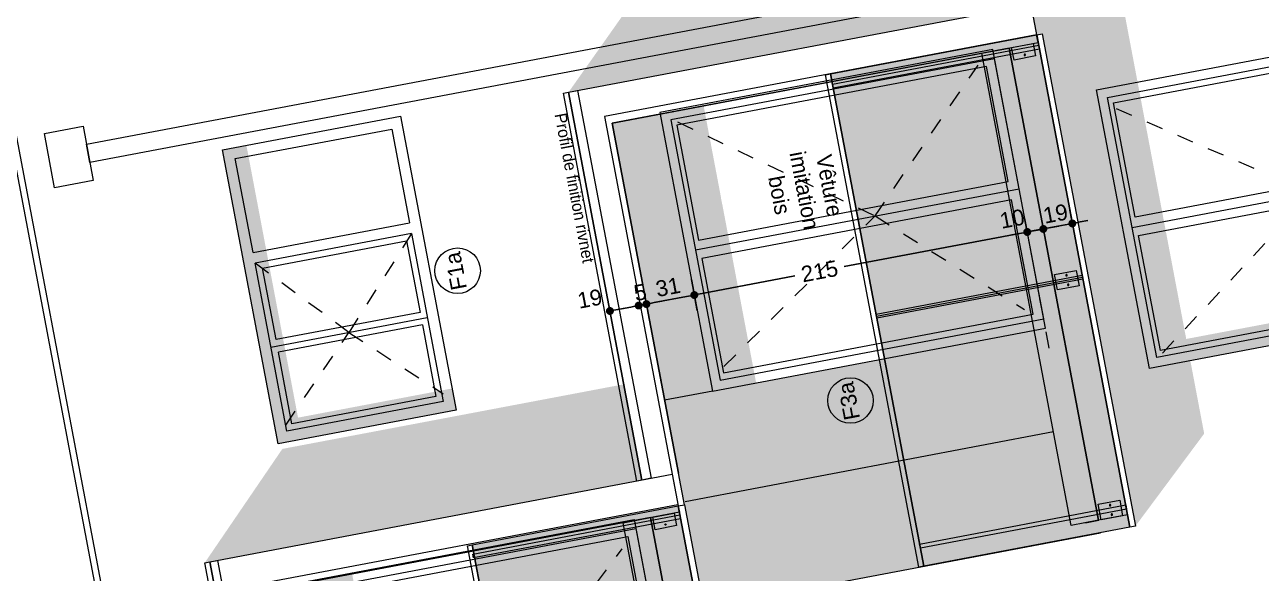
# Model space of a CAD drawing. Header units: centimetres. Extents: x 56941 to 84569, y -27946 to -11680.
# Drawn here: x 57538 to 58322, y -24536 to -24188 of the extents above; entities that cross this region are included whole.
import ezdxf

# ---------------------------------------------------------------- set-up
doc = ezdxf.new("R2010")
doc.units = ezdxf.units.CM
doc.header["$LTSCALE"] = 50.8
doc.header["$PDMODE"] = 1
doc.header["$PDSIZE"] = -2
doc.linetypes.add('Style de ligne -1', pattern=[0.41664, 0.20828, -0.20836])
doc.layers.get('0').update_dxf_attribs({"lineweight": 18})
for name, color, linetype, lineweight in [('0-PROJET-BOIS PANNEAUX FACADE', 7, 'Continuous', 5), ('0-PROJET-COTATIONS', 7, 'Continuous', 13), ('0-PROJET-DESSINS CRÉES', 7, 'Continuous', 9), ('0-PROJET-EP', 7, 'Continuous', 5), ('0-PROJET-Garde corps', 7, 'Continuous', 5), ('0-PROJET-MENUISERIES EXT', 7, 'Continuous', 5), ('0-PROJET-TEXTE', 7, 'Continuous', 5)]:
    doc.layers.add(name, color=color, linetype=linetype, lineweight=lineweight)
doc.styles.add('Futura Std Book', font='Futura Std Book')
doc.styles.add('Helvetica', font='Helvetica')
doc.dimstyles.new('IS', dxfattribs={"dimtxt": 10.08724, "dimasz": 5.007446, "dimexe": 2, "dimexo": 10, "dimgap": 3, "dimtad": 1, "dimdec": 1, "dimtxsty": 'Helvetica', "dimblk": 'DOT', "dimblk1": 'DOT', "dimblk2": 'DOT', "dimcen": 0, "dimdle": 10, "dimazin": 0, "dimtfac": 0.8, "dimtdec": 1, "dimtix": 1, "dimtmove": 0, "dimatfit": 0, "dimldrblk": 'VW_FILLEDARROW-1', "dimfxl": 0, "dimfrac": 2, "dimtolj": 1, "dimarcsym": 0})

# ---------------------------------------------------------------- blocks, each defined once
blk = doc.blocks.new('PORTE FENETRE TYPE 2 FACADE')
at = {"layer": '0-PROJET-DESSINS CRÉES', "color": 7, "linetype": 'Continuous', "lineweight": 5}
blk.add_line((93, -6), (93, -215), dxfattribs=at)
at = {"layer": '0-PROJET-DESSINS CRÉES', "color": 7, "linetype": 'Style de ligne -1', "lineweight": 5}
for p, q in [((11, -10), (93, -122)), ((169, -10), (93, -122)), ((93, -122), (11, -204)), ((93, -122), (169, -204))]:
    blk.add_line(p, q, dxfattribs=at)
at = {"layer": '0-PROJET-MENUISERIES EXT', "color": 7, "linetype": 'Continuous', "lineweight": 13, "flags": 128}
for points in [[(183, 0), (183, -215), (3, -215), (3, 0)], [(177, -6), (177, -215), (9, -215), (9, -6)], [(87.23, -9), (87.23, -209), (13, -209), (13, -9)], [(173, -9), (173, -209), (99, -209), (99, -9)]]:
    blk.add_lwpolyline(points, close=True, dxfattribs=at)
blk = doc.blocks.new('Groupe-1')
at = {"layer": '0-PROJET-Garde corps', "color": 8, "linetype": 'Continuous', "lineweight": 5, "flags": 128}
for points in [[(19364.07, -46288.04), (19364.54, -46290.5), (19233.59, -46315.3), (19233.13, -46312.84)], [(19360.48, -46286.94), (19361.98, -46294.87), (19348.32, -46297.45), (19346.82, -46289.53)]]:
    blk.add_lwpolyline(points, close=True, dxfattribs=at)
at = {"layer": '0-PROJET-Garde corps', "color": 8, "linetype": 'Continuous', "lineweight": 5}
blk.add_open_spline([(19354.73, -46293.98), (19354.78, -46293.88), (19354.98, -46293.75), (19355.21, -46293.73), (19355.42, -46293.84), (19355.55, -46294.04), (19355.56, -46294.28), (19355.46, -46294.49), (19355.27, -46294.63), (19355.03, -46294.64), (19354.82, -46294.53), (19354.69, -46294.33), (19354.68, -46294.09), (19354.73, -46293.98)], degree=2, dxfattribs=at)
blk = doc.blocks.new('Groupe-2-1')
at = {"layer": '0-PROJET-Garde corps', "color": 8, "linetype": 'Continuous', "lineweight": 5, "flags": 128}
for points in [[(19415.38, -46576.84), (19417.24, -46586.67), (19403.58, -46589.25), (19401.72, -46579.43)], [(19419.23, -46579.86), (19419.73, -46582.51), (19288.89, -46607.29), (19288.39, -46604.64)]]:
    blk.add_lwpolyline(points, close=True, dxfattribs=at)
at = {"layer": '0-PROJET-Garde corps', "color": 8, "linetype": 'Continuous', "lineweight": 5}
for points in [[(19408.85, -46579.74), (19408.9, -46579.63), (19409.09, -46579.5), (19409.32, -46579.49), (19409.53, -46579.6), (19409.66, -46579.8), (19409.68, -46580.04), (19409.58, -46580.25), (19409.38, -46580.38), (19409.15, -46580.4), (19408.94, -46580.29), (19408.81, -46580.09), (19408.79, -46579.85), (19408.85, -46579.74)], [(19409.99, -46585.78), (19410.04, -46585.68), (19410.24, -46585.55), (19410.47, -46585.53), (19410.68, -46585.64), (19410.81, -46585.84), (19410.82, -46586.08), (19410.72, -46586.29), (19410.53, -46586.42), (19410.29, -46586.44), (19410.08, -46586.33), (19409.95, -46586.13), (19409.94, -46585.89), (19409.99, -46585.78)]]:
    blk.add_open_spline(points, degree=2, dxfattribs=at)
blk = doc.blocks.new('Groupe-3-1')
at = {"layer": '0-PROJET-Garde corps', "color": 8, "linetype": 'Continuous', "lineweight": 5, "flags": 128}
for points in [[(19391.6, -46433.96), (19392.07, -46436.42), (19261.23, -46461.2), (19260.76, -46458.74)], [(19387.75, -46430.94), (19389.61, -46440.77), (19375.95, -46443.35), (19374.09, -46433.53)]]:
    blk.add_lwpolyline(points, close=True, dxfattribs=at)
at = {"layer": '0-PROJET-Garde corps', "color": 8, "linetype": 'Continuous', "lineweight": 5}
for points in [[(19381.22, -46433.84), (19381.27, -46433.73), (19381.46, -46433.6), (19381.69, -46433.59), (19381.9, -46433.7), (19382.03, -46433.9), (19382.05, -46434.14), (19381.95, -46434.35), (19381.75, -46434.48), (19381.52, -46434.5), (19381.31, -46434.39), (19381.18, -46434.19), (19381.16, -46433.95), (19381.22, -46433.84)], [(19382.36, -46439.88), (19382.41, -46439.78), (19382.61, -46439.65), (19382.84, -46439.63), (19383.05, -46439.74), (19383.18, -46439.94), (19383.19, -46440.18), (19383.09, -46440.39), (19382.9, -46440.53), (19382.66, -46440.54), (19382.45, -46440.43), (19382.32, -46440.23), (19382.31, -46439.99), (19382.36, -46439.88)]]:
    blk.add_open_spline(points, degree=2, dxfattribs=at)
blk = doc.blocks.new('Groupe-4-1')
at = {"layer": '0-PROJET-DESSINS CRÉES', "linetype": 'Continuous', "lineweight": 0}
blk.add_hatch(color=254, dxfattribs=at).paths.add_polyline_path([(19362.72, -46281.43), (19421.9, -46593.93), (19291.05, -46618.71), (19231.87, -46306.21)])
at = {"layer": '0-PROJET-DESSINS CRÉES', "color": 7, "linetype": 'Continuous', "lineweight": 13}
blk.add_line((19260.99, -46459.97), (19391.83, -46435.19), dxfattribs=at)
at = {"layer": '0-PROJET-DESSINS CRÉES', "color": 7, "linetype": 'Continuous', "lineweight": 13, "flags": 128}
for points in [[(19366.15, -46280.78), (19425.34, -46593.28), (19421.9, -46593.93), (19362.72, -46281.43)], [(19362.72, -46281.43), (19421.9, -46593.93), (19291.05, -46618.71), (19231.87, -46306.21)], [(19231.87, -46306.21), (19291.05, -46618.71), (19288, -46619.29), (19228.82, -46306.79)]]:
    blk.add_lwpolyline(points, close=True, dxfattribs=at)
at = {"layer": '0-PROJET-DESSINS CRÉES', "color": 7}
for name in ['Groupe-1', 'Groupe-3-1', 'Groupe-2-1']:
    blk.add_blockref(name, (0, 0), dxfattribs=at)
blk = doc.blocks.new('Groupe-5-1')
at = {"layer": '0-PROJET-DESSINS CRÉES', "linetype": 'Continuous', "lineweight": 0}
blk.add_hatch(color=7, dxfattribs=at).paths.add_polyline_path([(19162.41, -46384.99), (19162.47, -46384.98), (19151.48, -46326.95), (19093.38, -46337.52), (19093.47, -46337.99), (19124.92, -46504.11), (19124.93, -46504.11), (19215.92, -46984.6), (19262.44, -46912.8), (19195.42, -46558.96), (19195.42, -46558.96), (19168.94, -46419.12), (19168.93, -46419.12), (19168.66, -46417.71), (19168.66, -46417.71), (19163.21, -46388.93), (19163.16, -46388.94)])
at = {"layer": '0-PROJET-DESSINS CRÉES', "color": 7, "linetype": 'Continuous', "lineweight": 13}
for p, q in [((19157.27, -46507.52), (19126.67, -46513.31)), ((19373.42, -46533.48), (19139.68, -46577.75)), ((19393.7, -46591.13), (19402.18, -46589.52))]:
    blk.add_line(p, q, dxfattribs=at)
at = {"layer": '0-PROJET-DESSINS CRÉES', "color": 7}
blk.add_line((19151.61, -46645.03), (19403.25, -46597.46), dxfattribs=at)
at = {"layer": '0-PROJET-DESSINS CRÉES', "color": 7, "linetype": 'Continuous', "lineweight": 13, "flags": 128}
for points in [[(19118.06, -46562.93), (19112.26, -46564.03), (19065.65, -46317.9), (19359, -46262.35), (19420.31, -46586.09), (19401.92, -46589.57), (19345.16, -46289.84), (19093.38, -46337.52), (19135.44, -46559.64), (19135.44, -46559.64)], [(19139.24, -46579.72), (19093.38, -46337.52), (19363.55, -46286.36), (19362.62, -46281.45), (19088.46, -46333.37), (19135.26, -46580.48)]]:
    blk.add_lwpolyline(points, dxfattribs=at)
for points in [[(19345.16, -46289.84), (19401.92, -46589.57), (19384.66, -46592.84), (19327.9, -46293.11)], [(19071.44, -46316.81), (19118.06, -46562.93), (19112.26, -46564.03), (19065.65, -46317.9)]]:
    blk.add_lwpolyline(points, close=True, dxfattribs=at)
at = {"layer": '0-PROJET-DESSINS CRÉES', "color": 8, "linetype": 'Continuous', "lineweight": 13, "flags": 128}
blk.add_lwpolyline([(19065.65, -46317.9), (19112.26, -46564.03), (19109, -46564.64), (19062.39, -46318.52)], close=True, dxfattribs=at)
at = {"layer": '0-PROJET-DESSINS CRÉES', "color": 7, "xscale": -1, "rotation": 100.7235947438877}
blk.add_blockref('PORTE FENETRE TYPE 2 FACADE', (19123.04, -46327.74), dxfattribs=at)
at = {"layer": '0-PROJET-Garde corps', "color": 7}
blk.add_blockref('Groupe-4-1', (0, 0), dxfattribs=at)
blk = doc.blocks.new('PORTE FENETRE TYPE 1 FACADE')
at = {"layer": '0-PROJET-DESSINS CRÉES', "color": 7, "linetype": 'Continuous', "lineweight": 5}
blk.add_line((177, -6), (177, -215), dxfattribs=at)
at = {"layer": '0-PROJET-DESSINS CRÉES', "color": 7, "linetype": 'Style de ligne -1', "lineweight": 5}
for p, q in [((95, -10), (177, -122)), ((253, -10), (177, -122)), ((177, -122), (95, -204)), ((177, -122), (253, -204))]:
    blk.add_line(p, q, dxfattribs=at)
at = {"layer": '0-PROJET-DESSINS CRÉES', "color": 7, "linetype": 'Continuous', "lineweight": 5, "flags": 128}
blk.add_lwpolyline([(6, -6), (84, -6), (84, -209), (6, -209)], close=True, dxfattribs=at)
at = {"layer": '0-PROJET-MENUISERIES EXT', "color": 7, "linetype": 'Continuous', "lineweight": 13, "flags": 128}
for points in [[(270, 0), (270, -215), (0, -215), (0, 0)], [(264, -6), (264, -215), (90, -215), (90, -6)], [(171.23, -9), (171.23, -209), (93, -209), (93, -9)], [(260, -9), (260, -209), (183, -209), (183, -9)]]:
    blk.add_lwpolyline(points, close=True, dxfattribs=at)
blk = doc.blocks.new('Groupe-11-1')
at = {"layer": '0-PROJET-Garde corps', "color": 8, "linetype": 'Continuous', "lineweight": 5, "flags": 128}
for points in [[(19161.33, -46717.96), (19161.79, -46720.42), (19031.14, -46745.16), (19030.67, -46742.71)], [(19157.35, -46714.97), (19159.21, -46724.79), (19145.55, -46727.38), (19143.69, -46717.55)]]:
    blk.add_lwpolyline(points, close=True, dxfattribs=at)
at = {"layer": '0-PROJET-Garde corps', "color": 8, "linetype": 'Continuous', "lineweight": 5}
for centre in [(19151.02, -46718.1), (19152.17, -46724.15)]:
    blk.add_circle(centre, 0.447, dxfattribs=at)
blk = doc.blocks.new('Groupe-12-1')
at = {"layer": '0-PROJET-Garde corps', "color": 8, "linetype": 'Continuous', "lineweight": 5, "flags": 128}
for points in [[(19136.36, -46586.12), (19136.82, -46588.58), (19005.33, -46613.48), (19004.87, -46611.02)], [(19132.74, -46585.02), (19134.24, -46592.95), (19120.58, -46595.54), (19119.08, -46587.61)]]:
    blk.add_lwpolyline(points, close=True, dxfattribs=at)
at = {"layer": '0-PROJET-Garde corps', "color": 8, "linetype": 'Continuous', "lineweight": 5}
blk.add_circle((19127.2, -46592.3), 0.447, dxfattribs=at)
blk = doc.blocks.new('Groupe-13-1')
at = {"layer": '0-PROJET-Garde corps', "color": 8, "linetype": 'Continuous', "lineweight": 5, "flags": 128}
for points in [[(19206.81, -46976.13), (19208.67, -46985.95), (19195.01, -46988.54), (19193.15, -46978.72)], [(19210.79, -46979.12), (19211.25, -46981.58), (19080.59, -47006.32), (19080.13, -47003.87)]]:
    blk.add_lwpolyline(points, close=True, dxfattribs=at)
at = {"layer": '0-PROJET-Garde corps', "color": 8, "linetype": 'Continuous', "lineweight": 5}
for centre in [(19200.48, -46979.26), (19201.62, -46985.31)]:
    blk.add_circle(centre, 0.447, dxfattribs=at)
blk = doc.blocks.new('Groupe-14-1')
at = {"layer": '0-PROJET-Garde corps', "color": 8, "linetype": 'Continuous', "lineweight": 5, "flags": 128}
for points in [[(19186.68, -46851.82), (19187.14, -46854.28), (19056.49, -46879.02), (19056.02, -46876.56)], [(19182.7, -46848.82), (19184.56, -46858.65), (19170.9, -46861.23), (19169.04, -46851.41)]]:
    blk.add_lwpolyline(points, close=True, dxfattribs=at)
at = {"layer": '0-PROJET-Garde corps', "color": 8, "linetype": 'Continuous', "lineweight": 5}
for centre in [(19176.37, -46851.96), (19177.52, -46858)]:
    blk.add_circle(centre, 0.447, dxfattribs=at)
blk = doc.blocks.new('Groupe-15-1')
at = {"layer": '0-PROJET-DESSINS CRÉES', "linetype": 'Continuous', "lineweight": 0}
blk.add_hatch(color=254, dxfattribs=at).paths.add_polyline_path([(19135.29, -46580.47), (19211.96, -46985.33), (19081.3, -47010.07), (19004.63, -46605.21)])
at = {"layer": '0-PROJET-DESSINS CRÉES', "color": 7, "linetype": 'Continuous', "lineweight": 13}
for p, q in [((19030.9, -46743.93), (19161.56, -46719.19)), ((19056.25, -46877.79), (19186.91, -46853.05))]:
    blk.add_line(p, q, dxfattribs=at)
at = {"layer": '0-PROJET-DESSINS CRÉES', "color": 7, "linetype": 'Continuous', "lineweight": 13, "flags": 128}
for points in [[(19135.29, -46580.47), (19211.96, -46985.33), (19081.3, -47010.07), (19004.63, -46605.21)], [(19139.24, -46579.72), (19215.92, -46984.6), (19211.96, -46985.35), (19135.29, -46580.47)], [(19004.63, -46605.21), (19081.3, -47010.07), (19078.16, -47010.67), (19001.49, -46605.81)]]:
    blk.add_lwpolyline(points, close=True, dxfattribs=at)
at = {"layer": '0-PROJET-Garde corps', "color": 8}
for name in ['Groupe-12-1', 'Groupe-11-1', 'Groupe-14-1', 'Groupe-13-1']:
    blk.add_blockref(name, (0, 0), dxfattribs=at)
blk = doc.blocks.new('Groupe-16-1')
at = {"layer": '0-PROJET-DESSINS CRÉES', "linetype": 'Continuous', "lineweight": 0}
blk.add_hatch(color=7, dxfattribs=at).paths.add_polyline_path([(18928.41, -46623.72), (18865.8, -46635.58), (18908.27, -46859.82), (18931.71, -46817.47), (18946.27, -46894.28), (19150.47, -46855.58), (19147.89, -46841.99), (18959.1, -46877.67), (18944.27, -46799.97), (18957.72, -46778.38), (18928.41, -46623.72)])
at = {"layer": '0-PROJET-DESSINS CRÉES', "color": 7, "linetype": 'Continuous', "lineweight": 13}
for p, q in [((18946.26, -46894.25), (18915.88, -46900)), ((18928.95, -46969), (19170.57, -46923.24)), ((19084.08, -47009.55), (18941.73, -47036.51))]:
    blk.add_line(p, q, dxfattribs=at)
at = {"layer": '0-PROJET-DESSINS CRÉES', "color": 7, "linetype": 'Continuous', "lineweight": 13, "flags": 128}
for points in [[(18908.32, -46860.05), (18885.1, -46864.19), (18838.09, -46615.95), (19131.45, -46560.39), (19211.93, -46985.34), (19193.54, -46988.82), (19117.62, -46587.89), (18865.8, -46635.58)], [(18903.36, -46860.75), (18859.96, -46631.59), (19135.07, -46579.49), (19136, -46584.41), (18865.8, -46635.58), (18908.27, -46859.82)], [(19117.62, -46587.89), (19193.54, -46988.82), (19176.32, -46992.08), (19100.39, -46591.15)], [(18843, -46615.02), (18889.98, -46863.08), (18885.07, -46864.02), (18838.09, -46615.95)], [(18908.27, -46859.79), (18941.73, -47036.49), (18936.82, -47037.42), (18903.35, -46860.72)]]:
    blk.add_lwpolyline(points, close=True, dxfattribs=at)
at = {"layer": '0-PROJET-DESSINS CRÉES', "color": 8, "linetype": 'Continuous', "lineweight": 13, "flags": 128}
blk.add_lwpolyline([(18838.09, -46615.95), (18885.1, -46864.19), (18881.84, -46864.81), (18834.83, -46616.57)], close=True, dxfattribs=at)
at = {"layer": '0-PROJET-DESSINS CRÉES', "color": 7, "rotation": 100.7235947439955}
blk.add_blockref('PORTE FENETRE TYPE 1 FACADE', (18946.26, -46894.25), dxfattribs=at)
at = {"layer": '0-PROJET-Garde corps', "color": 7}
blk.add_blockref('Groupe-15-1', (0, 0), dxfattribs=at)
blk = doc.blocks.new('FENETRE TYPE')
at = {"layer": '0-PROJET-DESSINS CRÉES', "color": 7, "linetype": 'Style de ligne -1', "lineweight": 5}
for p, q in [((8.95, -7), (59.23, -57.3)), ((59.23, -57.3), (113.45, -7)), ((59.23, -57.3), (9.82, -108.87)), ((113.45, -108), (59.23, -57.3))]:
    blk.add_line(p, q, dxfattribs=at)
at = {"layer": '0-PROJET-DESSINS CRÉES', "color": 7, "linetype": 'Continuous', "lineweight": 13}
for p, q in [((59.23, -6.8), (59.23, -107.8)), ((113.45, -108), (113.45, -7)), ((120.45, -7), (120.45, -108)), ((55.2, -104), (55.2, -11)), ((63.35, -104), (63.35, -11))]:
    blk.add_line(p, q, dxfattribs=at)
at = {"layer": '0-PROJET-DESSINS CRÉES', "color": 7, "linetype": 'Continuous', "lineweight": 13, "flags": 128}
blk.add_lwpolyline([(-1.98, 0), (188.02, 0), (188.02, -115), (-1.98, -115)], close=True, dxfattribs=at)
for points in [[(113.45, -108), (5.02, -108), (5.02, -7), (113.45, -7)], [(120.45, -7), (181.02, -7), (181.02, -108), (120.45, -108)], [(55.2, -104), (9.02, -104), (9.02, -11), (55.2, -11)], [(63.35, -11), (109.45, -11), (109.45, -104), (63.35, -104)]]:
    blk.add_lwpolyline(points, dxfattribs=at)
blk = doc.blocks.new('Groupe-48-1')
at = {"layer": '0-PROJET-TEXTE', "color": 7, "linetype": 'Continuous', "lineweight": 5}
blk.add_circle((18995.29, -46431.16), 14.45, dxfattribs=at)
at = {"layer": '0-PROJET-TEXTE', "color": 7, "insert": (18991.38, -46444.28), "char_height": 10.087, "attachment_point": 1, "rotation": 100.72359, "line_spacing_factor": 0.834288, "style": 'Helvetica'}
blk.add_mtext('F1a', dxfattribs=at)
blk = doc.blocks.new('Groupe-79-1')
at = {"layer": '0-PROJET-TEXTE', "color": 7, "linetype": 'Continuous', "lineweight": 5}
blk.add_circle((19244.55, -46513.56), 14.41, dxfattribs=at)
at = {"layer": '0-PROJET-TEXTE', "color": 7, "insert": (19240.8, -46526.76), "char_height": 10.087, "attachment_point": 1, "rotation": 100.72359, "line_spacing_factor": 0.834288, "style": 'Helvetica'}
blk.add_mtext('F3a', dxfattribs=at)
blk = doc.blocks.new('Groupe-80-1')
at = {"layer": '0-PROJET-COTATIONS', "color": 7}
blk.add_blockref('Groupe-79-1', (0, 0), dxfattribs=at)
at = {"layer": '0-PROJET-TEXTE', "color": 7}
blk.add_blockref('Groupe-48-1', (0, 0), dxfattribs=at)
blk = doc.blocks.new('Groupe-242-1')
at = {"layer": '0-PROJET-EP', "color": 7, "linetype": 'Continuous', "lineweight": 5, "flags": 128}
blk.add_lwpolyline([(18762.03, -46362.56), (18759.8, -46350.77), (19567.7, -46197.77), (19569.93, -46209.56)], close=True, dxfattribs=at)
at = {"layer": '0-PROJET-EP', "color": 7, "linetype": 'Continuous', "lineweight": 13, "flags": 128}
blk.add_lwpolyline([(18739.6, -46378.51), (18733.09, -46344.13), (18757.66, -46339.47), (18764.17, -46373.86)], close=True, dxfattribs=at)
blk = doc.blocks.new('_DOT')
at = {"color": 0, "linetype": 'ByBlock', "lineweight": -2}
blk.add_line((-0.5, 0), (-1, 0), dxfattribs=at)
at = {"color": 0, "linetype": 'ByBlock', "const_width": 0.5}
blk.add_lwpolyline([(-0.25, 0, 1), (0.25, 0, 1)], format="xyb", close=True, dxfattribs=at)
blk = doc.blocks.new('*D487')
at = {"layer": '0-PROJET-COTATIONS', "color": 0, "linetype": 'Continuous', "lineweight": -2}
for p, q in [((57908.57, -24368.29), (57908.48, -24367.8)), ((57922.17, -24367.24), (57913.77, -24368.83)), ((57926.81, -24364.83), (57926.72, -24364.34))]:
    blk.add_line(p, q, dxfattribs=at)
at = {"layer": 'Defpoints', "color": 0}
for p in [(57908.85, -24369.76), (57928.67, -24374.66), (57910.43, -24378.11)]:
    blk.add_point(p, dxfattribs=at)
at = {"layer": '0-PROJET-COTATIONS', "color": 0, "lineweight": -2, "xscale": 5.007446289062499, "yscale": 5.007446289062499, "zscale": 5.007446289062499}
for p, rotation in [((57908.85, -24369.76), 190.7235947438856), ((57927.09, -24366.31), 10.72359474388559)]:
    blk.add_blockref('_DOT', p, dxfattribs=dict(at, rotation=rotation))
at = {"layer": '0-PROJET-COTATIONS', "color": 0, "lineweight": 5, "insert": (57896.09, -24362.02), "char_height": 10.087, "attachment_point": 5, "rotation": 10.72359, "style": 'Helvetica'}
blk.add_mtext('\\A1;19', dxfattribs=at)
blk = doc.blocks.new('VW_FILLEDARROW-1')
at = {"linetype": 'Continuous', "lineweight": 0}
blk.add_hatch(color=0, dxfattribs=at).paths.add_polyline_path([(-2, 0.54), (0, 0), (-2, -0.54)])
at = {"color": 0, "linetype": 'Continuous', "lineweight": 5, "flags": 128}
blk.add_lwpolyline([(-2, 0.54), (0, 0), (-2, -0.54)], close=True, dxfattribs=at)
blk = doc.blocks.new('*D488')
at = {"layer": '0-PROJET-COTATIONS', "color": 0, "linetype": 'Continuous', "lineweight": -2}
for p, q in [((57922.17, -24367.24), (57917.25, -24368.17)), ((57926.81, -24364.83), (57926.72, -24364.34)), ((57932, -24365.38), (57927.09, -24366.31)), ((57931.63, -24363.41), (57931.63, -24363.41)), ((57936.92, -24364.45), (57941.84, -24363.51))]:
    blk.add_line(p, q, dxfattribs=at)
at = {"layer": 'Defpoints', "color": 0}
for p in [(57927.09, -24366.31), (57928.67, -24374.66), (57933.49, -24373.24)]:
    blk.add_point(p, dxfattribs=at)
at = {"layer": '0-PROJET-COTATIONS', "color": 0, "lineweight": -2, "xscale": 5.007446289062499, "yscale": 5.007446289062499, "zscale": 5.007446289062499}
for p, rotation in [((57927.09, -24366.31), 10.7235947439094), ((57932, -24365.38), 190.7235947439094)]:
    blk.add_blockref('_DOT', p, dxfattribs=dict(at, rotation=rotation))
at = {"layer": '0-PROJET-COTATIONS', "color": 0, "lineweight": 5, "insert": (57928.05, -24357.94), "char_height": 10.087, "attachment_point": 5, "rotation": 10.72359, "style": 'Helvetica'}
blk.add_mtext('\\A1;5', dxfattribs=at)
blk = doc.blocks.new('*D489')
at = {"layer": '0-PROJET-COTATIONS', "color": 0, "linetype": 'Continuous', "lineweight": -2}
for p, q in [((57960.53, -24349.8), (57962.02, -24357.66)), ((57931.63, -24363.41), (57931.63, -24363.41)), ((57957.47, -24360.55), (57936.92, -24364.45))]:
    blk.add_line(p, q, dxfattribs=at)
at = {"layer": 'Defpoints', "color": 0}
for p in [(57962.39, -24359.62), (57932, -24365.38), (57933.49, -24373.24)]:
    blk.add_point(p, dxfattribs=at)
at = {"layer": '0-PROJET-COTATIONS', "color": 0, "lineweight": -2, "xscale": 5.007446289062499, "yscale": 5.007446289062499, "zscale": 5.007446289062499}
for p, rotation in [((57962.39, -24359.62), 10.72359474390273), ((57932, -24365.38), 190.7235947439027)]:
    blk.add_blockref('_DOT', p, dxfattribs=dict(at, rotation=rotation))
at = {"layer": '0-PROJET-COTATIONS', "color": 0, "lineweight": 5, "insert": (57945.7, -24354.6), "char_height": 10.087, "attachment_point": 5, "rotation": 10.72359, "style": 'Helvetica'}
blk.add_mtext('\\A1;31', dxfattribs=at)
blk = doc.blocks.new('*D490')
at = {"layer": '0-PROJET-COTATIONS', "color": 0, "linetype": 'Continuous', "lineweight": -2}
for p, q in [((58171.96, -24310.77), (58174.01, -24321.58)), ((58168.72, -24320.55), (58057.55, -24341.6)), ((57967.31, -24358.69), (58026.17, -24347.54)), ((57964.26, -24369.45), (57962.77, -24361.59))]:
    blk.add_line(p, q, dxfattribs=at)
at = {"layer": 'Defpoints', "color": 0}
for p in [(58170.1, -24300.95), (57962.39, -24359.62), (57962.39, -24359.62)]:
    blk.add_point(p, dxfattribs=at)
at = {"layer": '0-PROJET-COTATIONS', "color": 0, "lineweight": -2, "xscale": 5.007446289062499, "yscale": 5.007446289062499, "zscale": 5.007446289062499}
for p, rotation in [((58173.64, -24319.62), 10.72359474388703), ((57962.39, -24359.62), 190.723594743887)]:
    blk.add_blockref('_DOT', p, dxfattribs=dict(at, rotation=rotation))
at = {"layer": '0-PROJET-COTATIONS', "color": 0, "lineweight": 5, "insert": (58041.86, -24344.57), "char_height": 10.087, "attachment_point": 5, "rotation": 10.72359, "style": 'Helvetica'}
blk.add_mtext('\\A1;215', dxfattribs=at)
blk = doc.blocks.new('*D491')
at = {"layer": '0-PROJET-COTATIONS', "color": 0, "linetype": 'Continuous', "lineweight": -2}
for p, q in [((58171.96, -24310.77), (58174.01, -24321.58)), ((58168.72, -24320.55), (58163.8, -24321.48)), ((58183.83, -24317.69), (58173.64, -24319.62)), ((58183.27, -24314.73), (58184.2, -24319.65)), ((58188.75, -24316.76), (58193.67, -24315.82))]:
    blk.add_line(p, q, dxfattribs=at)
at = {"layer": 'Defpoints', "color": 0}
for p in [(58170.1, -24300.95), (58181.41, -24304.9), (58173.64, -24319.62)]:
    blk.add_point(p, dxfattribs=at)
at = {"layer": '0-PROJET-COTATIONS', "color": 0, "lineweight": -2, "xscale": 5.007446289062499, "yscale": 5.007446289062499, "zscale": 5.007446289062499}
for p, rotation in [((58173.64, -24319.62), 10.72359474389455), ((58183.83, -24317.69), 190.7235947438946)]:
    blk.add_blockref('_DOT', p, dxfattribs=dict(at, rotation=rotation))
at = {"layer": '0-PROJET-COTATIONS', "color": 0, "lineweight": 5, "insert": (58164.07, -24311.27), "char_height": 10.087, "attachment_point": 5, "rotation": 10.72359, "style": 'Helvetica'}
blk.add_mtext('\\A1;10', dxfattribs=at)
blk = doc.blocks.new('*D492')
at = {"layer": '0-PROJET-COTATIONS', "color": 0, "linetype": 'Continuous', "lineweight": -2}
for p, q in [((58200.66, -24305.85), (58201.87, -24312.23)), ((58207.17, -24313.27), (58212.09, -24312.34)), ((58178.91, -24318.62), (58173.99, -24319.55)), ((58183.27, -24314.73), (58184.2, -24319.65)), ((58202.25, -24314.2), (58183.83, -24317.69))]:
    blk.add_line(p, q, dxfattribs=at)
at = {"layer": 'Defpoints', "color": 0}
for p in [(58181.41, -24304.9), (58183.83, -24317.69), (58202.53, -24315.67)]:
    blk.add_point(p, dxfattribs=at)
at = {"layer": '0-PROJET-COTATIONS', "color": 0, "lineweight": -2, "xscale": 5.007446289062499, "yscale": 5.007446289062499, "zscale": 5.007446289062499}
for p, rotation in [((58202.25, -24314.2), 190.7235947438846), ((58183.83, -24317.69), 10.72359474388459)]:
    blk.add_blockref('_DOT', p, dxfattribs=dict(at, rotation=rotation))
at = {"layer": '0-PROJET-COTATIONS', "color": 0, "lineweight": 5, "insert": (58191.54, -24308.04), "char_height": 10.087, "attachment_point": 5, "rotation": 10.72359, "style": 'Helvetica'}
blk.add_mtext('\\A1;19', dxfattribs=at)

msp = doc.modelspace()

# ---------------------------------------------------------------- hatches: boundary and pattern name
at = {"layer": '0-PROJET-BOIS PANNEAUX FACADE', "linetype": 'Continuous', "lineweight": 0}
msp.add_hatch(color=34, dxfattribs=at).paths.add_polyline_path([(57974.18, -24420.56), (57940.89, -24244.77), (57910.29, -24250.57), (57968.52, -24558.07), (58199.12, -24514.4), (58174.18, -24382.68)])
at = {"layer": '0-PROJET-DESSINS CRÉES', "linetype": 'Continuous', "lineweight": 0}
for points in [[(58242.25, -24506.32), (58285.89, -24447.62), (58221.94, -24109.95), (57928.74, -24165.47), (57882.56, -24230.95), (58175.91, -24175.39), (58179.53, -24194.49), (58183.07, -24193.82)], [(58232.83, -24226.5), (58263.71, -24389.56), (58457.8, -24352.8), (58460.41, -24366.6), (58251.09, -24406.24), (58217.6, -24229.39)], [(57678.21, -24264.6), (57710.95, -24437.45), (57808.71, -24418.94), (57811.33, -24432.76), (57698.34, -24454.16), (57662.98, -24267.48)]]:
    msp.add_hatch(color=7, dxfattribs=at).paths.add_polyline_path(points)

# ---------------------------------------------------------------- linework, layer by layer
at = {"layer": '0-PROJET-DESSINS CRÉES', "color": 7, "linetype": 'Continuous', "lineweight": 13}
msp.add_line((57898.57, -26214.01), (57077.47, -21878.24), dxfattribs=at)
at = {"layer": '0-PROJET-DESSINS CRÉES', "color": 7, "linetype": 'Continuous', "lineweight": 5}
msp.add_line((57902.5, -26213.27), (57081.4, -21877.5), dxfattribs=at)
at = {"layer": '0-PROJET-DESSINS CRÉES', "color": 7, "linetype": 'Style de ligne -1', "lineweight": 5}
msp.add_line((58187.62, -24393.32), (58176.41, -24334.11), dxfattribs=at)
at = {"layer": '0-PROJET-DESSINS CRÉES', "color": 7, "linetype": 'Continuous'}
msp.add_solid([(57701.02, -24457.3), (57651.74, -24529.61), (57917.66, -24416.28), (57929.17, -24477.07)], dxfattribs=at)

# ---------------------------------------------------------------- block references
at = {"layer": '0-PROJET-COTATIONS', "color": 7}
msp.add_blockref('Groupe-80-1', (38816.91, 22086.96), dxfattribs=at)
at = {"layer": '0-PROJET-DESSINS CRÉES', "color": 7}
for name in ['Groupe-5-1', 'Groupe-16-1']:
    msp.add_blockref(name, (38816.91, 22086.96), dxfattribs=at)
for name, p, rotation in [('PORTE FENETRE TYPE 2 FACADE', (58251.65, -24409.19), 100.7235947438885), ('FENETRE TYPE', (57697.97, -24452.22), 100.7235947439622)]:
    msp.add_blockref(name, p, dxfattribs=dict(at, rotation=rotation))
at = {"layer": '0-PROJET-EP', "color": 7}
msp.add_blockref('Groupe-242-1', (38816.91, 22086.96), dxfattribs=at)

# ---------------------------------------------------------------- texts
at = {"layer": '0-PROJET-TEXTE', "color": 7, "attachment_point": 2, "line_spacing_factor": 0.962448, "style": 'Futura Std Book'}
for s, insert, char_height, rotation in [('Profil de finition rivnet', (57890.07, -24290.97), 7.5516, 280.71759), ('Vêture \\Pimitation \\Pbois', (58053.15, -24289.22), 10.069, 280.7296)]:
    msp.add_mtext(s, dxfattribs=dict(at, insert=insert, char_height=char_height, rotation=rotation))

# ---------------------------------------------------------------- dimensions: what is measured, and where the dimension line sits
at = {"layer": '0-PROJET-COTATIONS', "color": 7, "linetype": 'Continuous', "lineweight": 5}
for base, p1, p2, override, picture, middle in [((57962.39, -24359.62), (58170.1, -24300.95), (57962.39, -24359.62), {"dimtxt": 10.08724, "dimdec": 0, "dimpost": '<>', "dimtxsty": 'Helvetica', "dimtmove": 2}, '*D490', (58041.86, -24344.57)), ((58173.64, -24319.62), (58181.41, -24304.9), (58170.1, -24300.95), {"dimtxt": 10.08724, "dimdec": 0, "dimpost": '<>', "dimtxsty": 'Helvetica', "dimtix": 0, "dimtmove": 2}, '*D491', (58164.07, -24311.27)), ((57908.85, -24369.76), (57928.67, -24374.66), (57910.43, -24378.11), {"dimtxt": 10.08724, "dimdec": 0, "dimpost": '<>', "dimtxsty": 'Helvetica', "dimtix": 0, "dimtmove": 2}, '*D487', (57896.09, -24362.02))]:
    dim = msp.add_linear_dim(base=base, p1=p1, p2=p2, angle=10.72359, dimstyle='IS', override=override, dxfattribs=at)
    dim.commit()
    dim.dimension.update_dxf_attribs({"geometry": picture, "text_midpoint": middle, "dimtype": 160})
for base, p1, p2, picture, middle in [((58183.83, -24317.69), (58202.53, -24315.67), (58181.41, -24304.9), '*D492', (58191.54, -24308.04)), ((57927.09, -24366.31), (57933.49, -24373.24), (57928.67, -24374.66), '*D488', (57928.05, -24357.94)), ((57932, -24365.38), (57962.39, -24359.62), (57933.49, -24373.24), '*D489', (57945.7, -24354.6))]:
    dim = msp.add_linear_dim(base=base, p1=p1, p2=p2, angle=10.72359, dimstyle='IS', override={"dimtxt": 10.08724, "dimdec": 0, "dimpost": '<>', "dimtxsty": 'Helvetica', "dimtmove": 2}, dxfattribs=at)
    dim.commit()
    dim.dimension.update_dxf_attribs({"geometry": picture, "text_midpoint": middle})

doc.saveas('drawing.dxf')
